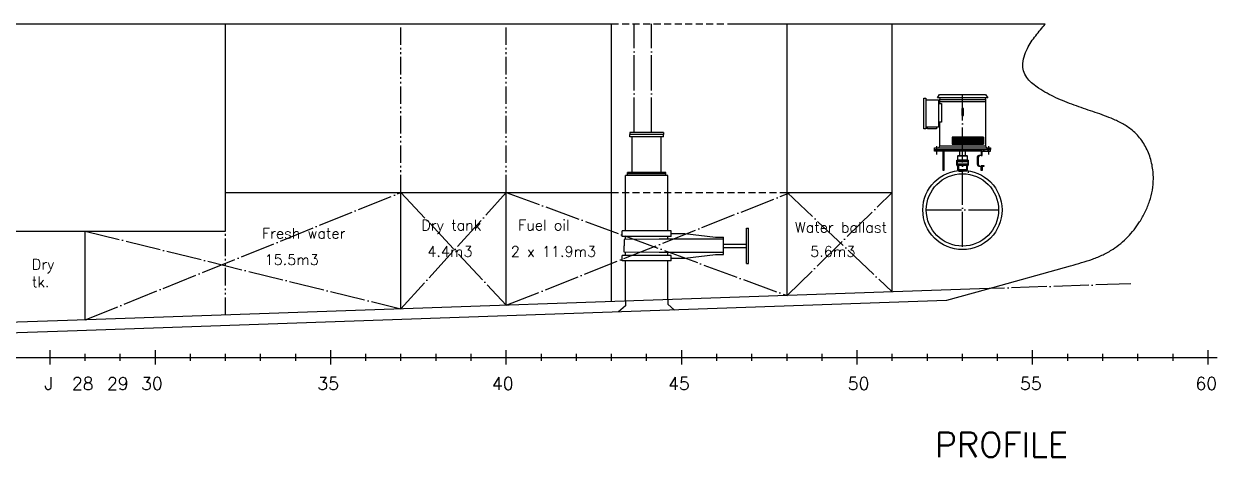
# Model space of a CAD drawing. Header units: millimetres. Extents: x 494 to 75345, y 5306 to 48935.
# Drawn here: x 23205 to 40208, y 28737 to 34907 of the extents above; entities that cross this region are included whole.
import ezdxf

# ---------------------------------------------------------------- set-up
doc = ezdxf.new("R2010")
doc.units = ezdxf.units.MM
doc.header["$LTSCALE"] = 200
for name, pattern in [('CENTER', [3, 2.5, -0.25, 0, -0.25]), ('DASHED', [0.75, 0.5, -0.25]), ('PHANTOM', [2.1, 1.25, -0.2, 0.125, -0.2, 0.125, -0.2])]:
    doc.linetypes.add(name, pattern=pattern)
for name, color, linetype in [('S0CE1', 1, 'CENTER'), ('S0CO1', 1, 'Continuous'), ('S0CO3', 3, 'Continuous'), ('S0DA1', 1, 'DASHED'), ('S0PH1', 1, 'PHANTOM'), ('S0PH2', 2, 'PHANTOM'), ('S0TX2', 2, 'Continuous'), ('S0TX3', 3, 'Continuous')]:
    doc.layers.add(name, color=color, linetype=linetype)
doc.styles.add('18', font='romans', dxfattribs={"height": 180})
doc.styles.add('25', font='romans', dxfattribs={"height": 250})

# ---------------------------------------------------------------- blocks, each defined once
blk = doc.blocks.new('baugprop')
for p, q in [((-323.183757, 1569.99893), (-318.183757, 1594.99893)), ((-323.183757, 1517.99893), (-323.183757, 1544.99893)), ((321.816243, 1594.99893), (326.816243, 1569.99893)), ((326.816243, 1544.99893), (326.816243, 911.99893)), ((-323.183757, 911.99893), (-323.183757, 1249.99893)), ((1.816243, 1234.73031), (1.816243, 1234.810297)), ((-137.572632, 1036.99893), (-137.572632, 936.99893)), ((-122.572632, 1036.99893), (-122.572632, 936.99893)), ((-107.572632, 1036.99893), (-107.572632, 936.99893)), ((-92.572632, 1036.99893), (-92.572632, 936.99893)), ((-77.572632, 1036.99893), (-77.572632, 936.99893)), ((-62.572632, 1036.99893), (-62.572632, 936.99893)), ((-47.572632, 1036.99893), (-47.572632, 936.99893)), ((-32.572632, 1036.99893), (-32.572632, 936.99893)), ((-17.572632, 1036.99893), (-17.572632, 936.99893)), ((-2.572632, 1036.99893), (-2.572632, 936.99893)), ((12.427368, 1036.99893), (12.427368, 936.99893)), ((27.427368, 1036.99893), (27.427368, 936.99893)), ((42.427368, 1036.99893), (42.427368, 936.99893)), ((57.427368, 1036.99893), (57.427368, 936.99893)), ((72.427368, 1036.99893), (72.427368, 936.99893)), ((87.427368, 1036.99893), (87.427368, 936.99893)), ((102.427368, 1036.99893), (102.427368, 936.99893)), ((117.427368, 1036.99893), (117.427368, 936.99893)), ((132.427368, 1036.99893), (132.427368, 936.99893)), ((147.427368, 1036.99893), (147.427368, 936.99893)), ((162.427368, 1036.99893), (162.427368, 936.99893)), ((177.427368, 1036.99893), (177.427368, 936.99893)), ((192.427368, 1036.99893), (192.427368, 936.99893)), ((207.427368, 1036.99893), (207.427368, 936.99893)), ((222.427368, 1036.99893), (222.427368, 936.99893)), ((237.427368, 1036.99893), (237.427368, 936.99893)), ((252.427368, 1036.99893), (252.427368, 936.99893)), ((267.427368, 1036.99893), (267.427368, 936.99893)), ((282.427368, 1036.99893), (282.427368, 936.99893)), ((297.427368, 1036.99893), (297.427368, 936.99893)), ((-359.084452, 861.99893), (-384.084452, 836.99893)), ((-368.183757, 910.044165), (-368.183757, 816.341427)), ((-368.183757, 909.047541), (-368.183757, 789.985041)), ((-338.183757, 861.997232), (341.816243, 861.997232)), ((-310.515909, 853.99893), (-327.515909, 836.99893)), ((271.816243, 853.997232), (-268.183757, 853.997232)), ((-35.683757, 776.999214), (-35.683757, 862.000284)), ((39.316243, 862.000284), (39.316243, 776.999214)), ((311.738058, 853.99893), (294.738058, 836.99893)), ((376.306601, 861.99893), (351.306601, 836.99893)), ((371.816243, 910.044165), (371.816243, 811.341427)), ((371.816243, 907.283652), (371.816243, 789.985041)), ((-263.683757, 801.884507), (-275.683757, 813.884507)), ((-263.683757, 759.4581), (-275.683757, 771.4581)), ((-263.683757, 717.031693), (-275.683757, 729.031693)), ((-263.683757, 674.605286), (-275.683757, 686.605286)), ((-268.183757, 839.76254), (-270.947367, 836.99893)), ((271.816243, 836.997232), (-268.183757, 836.997232)), ((-78.183757, 692.000284), (81.816243, 692.000284)), ((79.316243, 708.000284), (-75.683757, 708.000284)), ((-65.683757, 771.99898), (69.316243, 771.99898)), ((208.852852, 749.99786), (208.852852, 649.99786)), ((224.933365, 749.99786), (224.933365, 649.99786)), ((249.933365, 774.99786), (233.852852, 774.99786)), ((267.316243, 774.99786), (249.933365, 774.99786)), ((279.316243, 810.427796), (267.316243, 822.427796)), ((272.319773, 774.99786), (267.316243, 780.001389)), ((-263.683757, 632.178879), (-275.683757, 644.178879)), ((-263.683757, 589.752473), (-275.683757, 601.752473)), ((81.816243, 652.000284), (-78.183757, 652.000284)), ((-76.183765, 651.997232), (79.816251, 651.997232)), ((-75.683757, 636.000316), (79.316243, 636.000316)), ((69.316243, 571.99898), (-65.683757, 571.99898)), ((61.816243, 632.997456), (-58.183757, 632.997456)), ((42.816079, 560.997756), (-39.183593, 560.997756)), ((82.65492, 558.474766), (82.65492, 527.709889)), ((233.852852, 624.99786), (249.933365, 624.99786)), ((249.933365, 624.99786), (267.316243, 624.99786)), ((271.584751, 629.99786), (267.316243, 625.729352)), ((309.316243, 625.302945), (309.011158, 624.99786))]:
    blk.add_line(p, q)
for points in [[(-548.183757, 1592.99893), (-523.183757, 1592.99893), (-523.183757, 1156.99893), (-548.183757, 1156.99893)], [(359.316243, 1594.99893), (-355.683757, 1594.99893), (-326.816243, 1644.99893), (326.816243, 1644.99893)], [(-328.183757, 1544.99893), (331.816243, 1544.99893), (331.816243, 1569.99893), (-328.183757, 1569.99893)], [(-10.683757, 1344.99893), (14.316243, 1344.99893), (14.316243, 1444.99893), (-10.683757, 1444.99893)], [(-148.183757, 936.99893), (301.816243, 936.99893), (301.816243, 1036.99893), (-148.183757, 1036.99893)], [(-268.183757, 836.99893), (-398.183757, 836.99893), (-398.183757, 861.99893), (-338.183757, 861.99893), (-338.183757, 853.99893), (-268.183757, 853.99893)], [(341.816243, 853.99893), (271.816243, 853.99893), (271.816243, 836.99893), (401.816243, 836.99893), (401.816243, 861.99893), (341.816243, 861.99893)], [(-263.683757, 836.997232), (-263.683757, 559.99786), (-275.683757, 559.99786), (-275.683757, 836.997232)], [(51.816243, 566.997232), (61.816243, 576.997232), (61.816243, 632.997456), (81.816243, 632.997456), (81.816243, 651.997232), (79.816251, 651.997232), (79.816251, 691.997232), (-76.183765, 691.997232), (-76.183765, 651.997232), (-78.183757, 651.997232), (-78.183757, 632.997456), (-58.183757, 632.997456), (-58.183757, 576.997232), (-48.183757, 566.997232)], [(279.316243, 836.997232), (267.316243, 836.997232), (267.316243, 774.99786), (279.316243, 774.99786)], [(309.316243, 629.99786), (267.316243, 629.99786), (267.316243, 624.99786), (309.316243, 624.99786)], [(279.316243, 559.99786), (267.316243, 559.99786), (267.316243, 624.99786), (279.316243, 624.99786)]]:
    blk.add_lwpolyline(points, close=True)
for points in [[(-523.183757, 1567.99893), (-343.183757, 1567.99893), (-343.183757, 1176.99893), (-523.183757, 1176.99893)], [(-343.183757, 1517.99893), (-298.183757, 1517.99893), (-298.183757, 1249.99893), (-343.183757, 1249.99893)], [(-368.183757, 1176.99893), (-368.183757, 1156.99893), (-498.183757, 1156.99893), (-498.183757, 1176.99893)], [(-398.183757, 861.99893), (-398.183757, 886.99893), (401.816243, 886.99893), (401.816243, 861.99893)], [(-338.183757, 886.99893), (-323.183757, 911.99893), (326.816243, 911.99893), (341.816243, 886.99893)], [(-75.683757, 636.000316), (-78.183757, 636.000316), (-78.183757, 708.000284), (-75.683757, 708.000284)], [(-65.683757, 718.000284), (-65.683757, 771.99898), (-60.683757, 776.99898), (64.316243, 776.99898), (69.316243, 771.99898), (69.316243, 718.000284)], [(79.316243, 708.000284), (81.816243, 708.000284), (81.816243, 636.000316), (79.316243, 636.000316)], [(69.316243, 626.000316), (69.316243, 571.99898), (64.316243, 566.99898), (-60.683757, 566.99898), (-65.683757, 571.99898), (-65.683757, 626.000316)], [(-54.681531, 546.908812), (-50.683547, 551.997792), (-12.514699, 551.997792)], [(-35.183609, 556.997772), (-43.183577, 552.997788), (-42.183581, 551.997792)], [(-5.448728, 556.997772), (-39.183593, 556.997772), (-39.183593, 560.997756), (-40.683587, 560.997756), (-40.683587, 566.997232)], [(44.316073, 566.997232), (44.316073, 560.997756), (42.816079, 560.997756), (42.816079, 556.997772), (9.081214, 556.997772)], [(58.314017, 546.908812), (54.316033, 551.997792), (16.147186, 551.997792)], [(45.816067, 551.997792), (46.816063, 552.997788), (38.816095, 556.997772)]]:
    blk.add_lwpolyline(points)
for centre, radius, start, end in [((-75.683757, 718.000284), 10, 270, 0), ((79.316243, 718.000284), 10, 180, 270), ((233.852852, 749.99786), 25, 90, 180), ((249.933365, 749.99786), 25, 90, 180), ((-75.683757, 626.000316), 10, 0, 90), ((1.816243, 539.236843), 19.188923, 32.771999, 148.3159999999), ((79.316243, 626.000316), 10, 90, 180), ((233.852852, 649.99786), 25, 180, 270), ((249.933365, 649.99786), 25, 180, 270)]:
    blk.add_arc(centre, radius, start, end)
blk = doc.blocks.new('A$C64097268')
for p, q in [((-2759, 0), (35129, 0)), ((-2500, -100), (-2500, 100)), ((-2000, -50), (-2000, 50)), ((-1500, -50), (-1500, 50)), ((-1000, -50), (-1000, 50)), ((-500, -50), (-500, 50)), ((0, -100), (0, 100)), ((500, -50), (500, 50)), ((1000, -50), (1000, 50)), ((1500, -50), (1500, 50)), ((2000, -50), (2000, 50)), ((2500, -100), (2500, 100)), ((3000, -50), (3000, 50)), ((3500, -50), (3500, 50)), ((4000, -50), (4000, 50)), ((4500, -50), (4500, 50)), ((5000, -100), (5000, 100)), ((5500, -50), (5500, 50)), ((6000, -50), (6000, 50)), ((6500, -50), (6500, 50)), ((7000, -50), (7000, 50)), ((7500, -100), (7500, 100)), ((8000, -50), (8000, 50)), ((8500, -50), (8500, 50)), ((9000, -50), (9000, 50)), ((9500, -50), (9500, 50)), ((10000, -100), (10000, 100)), ((10500, -50), (10500, 50)), ((11000, -50), (11000, 50)), ((11500, -50), (11500, 50)), ((12000, -50), (12000, 50)), ((12500, -100), (12500, 100)), ((13000, -50), (13000, 50)), ((13500, -50), (13500, 50)), ((14000, -100), (14000, 100)), ((14500, -100), (14500, 100)), ((15000, -100), (15000, 100)), ((15500, -100), (15500, 100)), ((16000, -100), (16000, 100)), ((16500, -100), (16500, 100)), ((17000, -100), (17000, 100)), ((17500, -100), (17500, 100)), ((18000, -100), (18000, 100)), ((18500, -100), (18500, 100)), ((19000, -50), (19000, 50)), ((19500, -50), (19500, 50)), ((20000, -100), (20000, 100)), ((20500, -50), (20500, 50)), ((21000, -50), (21000, 50)), ((21500, -50), (21500, 50)), ((22000, -50), (22000, 50)), ((22500, -100), (22500, 100)), ((23000, -50), (23000, 50)), ((23500, -50), (23500, 50)), ((24000, -50), (24000, 50)), ((24500, -50), (24500, 50)), ((25000, -100), (25000, 100)), ((25500, -50), (25500, 50)), ((26000, -50), (26000, 50)), ((26500, -50), (26500, 50)), ((27000, -50), (27000, 50)), ((27500, -100), (27500, 100)), ((28000, -50), (28000, 50)), ((28500, -50), (28500, 50)), ((29000, -50), (29000, 50)), ((29500, -50), (29500, 50)), ((30000, -100), (30000, 100)), ((30500, -50), (30500, 50)), ((31000, -50), (31000, 50)), ((31500, -50), (31500, 50)), ((32000, -50), (32000, 50)), ((32500, -100), (32500, 100)), ((33000, -50), (33000, 50)), ((33500, -50), (33500, 50)), ((34000, -50), (34000, 50)), ((34500, -50), (34500, 50)), ((35000, -100), (35000, 100))]:
    blk.add_line(p, q)
at = {"layer": 'S0TX2', "style": '18'}
for s, p in [('-5', (-2731, -464)), ('0', (-74, -464)), ('5', (2436, -464)), ('10', (4828, -464)), ('15', (7338, -464)), ('20', (9825, -464)), ('25', (12311, -464)), ('26', (12811, -464)), ('27', (13311, -464)), ('28', (18811, -464)), ('29', (19311, -464)), ('30', (19797, -464)), ('35', (22308, -464)), ('40', (24796, -464)), ('45', (27306, -464)), ('50', (29866, -464)), ('55', (32320, -464)), ('60', (34820, -464))]:
    blk.add_text(s, height=180, dxfattribs=at).set_placement(p)
at = {"layer": 'S0TX3', "style": '18'}
for s, p in [('A', (13919, -464)), ('B', (14419, -464)), ('C', (14919, -464)), ('D', (15419, -464)), ('E', (15919, -464)), ('F', (16419, -464)), ('G', (16919, -464)), ('H', (17419, -464)), ('I', (17919, -464)), ('J', (18419, -464))]:
    blk.add_text(s, height=180, dxfattribs=at).set_placement(p)

msp = doc.modelspace()

# ---------------------------------------------------------------- linework, layer by layer
at = {"layer": 'S0CE1', "linetype": 'CENTER'}
for p, q in [((31898.905, 33360.35), (31898.905, 34907.189)), ((32148.905, 33360.35), (32148.905, 34907.189)), ((36578.905, 31731.141), (36578.905, 33902.188)), ((24078.905, 30691.618), (28578.905, 32507.189)), ((28578.905, 30847.327), (30078.905, 32507.189)), ((28578.905, 32507.189), (30078.905, 30899.278)), ((30078.905, 30899.278), (34128.905, 32507.189)), ((30078.905, 32507.189), (34078.905, 31037.639)), ((34078.905, 32507.189), (35578.905, 31089.542)), ((34078.905, 31037.639), (35578.905, 32507.189)), ((36063.905, 32257.189), (37093.905, 32257.189)), ((24078.905, 31957.189), (28578.905, 30847.327)), ((38978.905, 31207.189), (36960.094, 31137.334)), ((3276.905, 30157.999), (36409.868, 30157.999))]:
    msp.add_line(p, q, dxfattribs=at)
at = {"layer": 'S0CO1'}
for p, q in [((32317.161, 33360.35), (31840.649, 33360.35)), ((31840.649, 33360.35), (31840.649, 33330.555)), ((31840.649, 33300.76), (31840.649, 33330.555)), ((32317.161, 33330.555), (31840.649, 33330.555)), ((32317.161, 33360.35), (32317.161, 33330.555)), ((32317.161, 33300.76), (32317.161, 33330.555)), ((32317.161, 33300.76), (31840.649, 33300.76)), ((31872.585, 32792.042), (31872.585, 33300.76)), ((32285.225, 32792.042), (32285.225, 33300.76)), ((32378.905, 32749.478), (31778.905, 32749.478)), ((31778.905, 31960.76), (31778.905, 32749.478)), ((31806.583, 32749.478), (31806.583, 32792.042)), ((32351.227, 32792.042), (31806.583, 32792.042)), ((32351.227, 32770.76), (31806.583, 32770.76)), ((32351.227, 32749.478), (32351.227, 32792.042)), ((32378.905, 31960.76), (32378.905, 32749.478)), ((33502.821, 31495.76), (33502.821, 31995.76)), ((33502.821, 31995.76), (33528.905, 31995.76)), ((33528.905, 31495.76), (33528.905, 31995.76)), ((31728.905, 31880.76), (31728.905, 31960.76)), ((32428.905, 31960.76), (31728.905, 31960.76)), ((32428.905, 31880.76), (31728.905, 31880.76)), ((32259.119, 31840.288), (31757.352, 31835.312)), ((31757.352, 31835.312), (31757.352, 31745.76)), ((31778.905, 31835.526), (31778.905, 31880.76)), ((33174.556, 31840.288), (32259.119, 31840.288)), ((32378.905, 31840.288), (32378.905, 31880.76)), ((32428.905, 31880.76), (32428.905, 31960.76)), ((32428.905, 31920.76), (32622.456, 31920.76)), ((32622.456, 31920.76), (33059.315, 31870.76)), ((33059.315, 31870.76), (33174.556, 31870.76)), ((33174.556, 31620.76), (33174.556, 31870.76)), ((31757.352, 31656.207), (31757.352, 31745.76)), ((32259.119, 31651.232), (31757.352, 31656.207)), ((31778.905, 31610.76), (31778.905, 31655.994)), ((33174.556, 31651.232), (32259.119, 31651.232)), ((32378.905, 31610.76), (32378.905, 31651.232)), ((33174.556, 31770.095), (33502.821, 31770.095)), ((33174.556, 31721.424), (33502.821, 31721.424)), ((32428.905, 31610.76), (31728.905, 31610.76)), ((31728.905, 31530.76), (31728.905, 31610.76)), ((32428.905, 31530.76), (31728.905, 31530.76)), ((31778.905, 30958.054), (31778.905, 31530.76)), ((32378.905, 30978.815), (32378.905, 31530.76)), ((32428.905, 31530.76), (32428.905, 31610.76)), ((32428.905, 31570.76), (32622.456, 31570.76)), ((32622.456, 31570.76), (33059.315, 31620.76)), ((33059.315, 31620.76), (33174.556, 31620.76)), ((33502.821, 31495.76), (33528.905, 31495.76))]:
    msp.add_line(p, q, dxfattribs=at)
msp.add_circle((36578.905, 32257.189), 565, dxfattribs=at)
at = {"layer": 'S0CO3'}
for p, q in [((26078.905, 31957.189), (26078.905, 34907.189)), ((31578.905, 30951.133), (31578.905, 34907.189)), ((33328.905, 34907.189), (37758.905, 34907.189)), ((34078.905, 32507.189), (34078.905, 34907.189)), ((35578.905, 31089.542), (35578.905, 34907.189)), ((26078.905, 32507.189), (31578.905, 32507.189)), ((28578.905, 30847.327), (28578.905, 32507.189)), ((30078.905, 30899.23), (30078.905, 32507.189)), ((34078.905, 32507.189), (35578.905, 32507.189)), ((34078.905, 31037.639), (34078.905, 32507.189)), ((22078.905, 31957.189), (26078.905, 31957.189)), ((24078.905, 30691.618), (24078.905, 31957.189)), ((36960.094, 31137.334), (23828.905, 30682.967)), ((36923.502, 31126.321), (36351.605, 30966.189)), ((36351.605, 30966.189), (23828.905, 30532.878)), ((31778.905, 30958.054), (31778.905, 30893.286)), ((32378.905, 30978.815), (32378.905, 30916.206)), ((31778.905, 30893.286), (31675.789, 30804.436)), ((32378.905, 30916.206), (32476.952, 30832.083)), ((23828.905, 30682.967), (13770.406, 30334.922)), ((23828.905, 30532.878), (13828.905, 30186.857))]:
    msp.add_line(p, q, dxfattribs=at)
for points in [[(4078.905, 34734.178), (19078.905, 34734.178), (19328.905, 34907.189), (31578.905, 34907.189)], [(36923.502, 31127.175), (36923.905, 31127.189), (38118.905, 31462.189)]]:
    msp.add_lwpolyline(points, dxfattribs=at)
msp.add_lwpolyline([(38698.905, 33562.189, 0.014242), (38434.767, 33657.822, -0.007742), (38169.407, 33750.013, -0.018723), (37909.446, 33856.054, -0.040756), (37663.905, 33992.189, -0.024159), (37581.948, 34052.7, -0.054071), (37510.409, 34125.235, -0.068912), (37458.841, 34212.666, -0.099164), (37438.905, 34312.189, -0.071149), (37456.968, 34438.519, -0.046315), (37503.905, 34557.189, -0.030761), (37558.794, 34650.717, -0.016477), (37622.263, 34738.652, -0.009349), (37690.21, 34823.224, 0.004923), (37758.905, 34907.189)], format="xyb", dxfattribs=at)
at = {"layer": 'S0CO3', "flags": 128}
msp.add_lwpolyline([(38118.905, 31462.189), (38118.905, 31462.189, 0.004439), (38275.876, 31506.528, 0.016362), (38430.868, 31557.358, 0.022313), (38581.401, 31619.98, 0.034237), (38723.905, 31699.189, 0.057672), (38934.081, 31872.998, 0.048581), (39102.905, 32087.189, 0.028422), (39183.229, 32229.574, 0.034209), (39245.14, 32380.878, 0.037115), (39284.905, 32539.378, 0.042923), (39298.905, 32702.189, 0.048516), (39279.55, 32901.22, 0.054965), (39219.745, 33092.037, 0.05818), (39118.761, 33264.463, 0.064678), (38978.905, 33407.189, 0.046818), (38844.124, 33494.114, 0.020439), (38698.905, 33562.189)], format="xyb", dxfattribs=at)
at = {"layer": 'S0CO3'}
msp.add_circle((36578.905, 32257.189), 515, dxfattribs=at)
at = {"layer": 'S0DA1', "linetype": 'DASHED'}
for p, q in [((31578.905, 34907.189), (33328.905, 34907.189)), ((31578.905, 32507.189), (34078.905, 32507.189))]:
    msp.add_line(p, q, dxfattribs=at)
at = {"layer": 'S0PH1', "linetype": 'PHANTOM'}
for p, q in [((28578.905, 32507.189), (28578.905, 34907.189)), ((30078.905, 32507.189), (30078.905, 34907.189))]:
    msp.add_line(p, q, dxfattribs=at)
at = {"layer": 'S0PH2', "linetype": 'PHANTOM'}
msp.add_line((26078.905, 30760.822), (26078.905, 31957.189), dxfattribs=at)

# ---------------------------------------------------------------- block references
at = {"layer": 'S0CO1'}
msp.add_blockref('baugprop', (36578.905, 32257.189), dxfattribs=at)
at = {"layer": 'S0CO1', "linetype": 'CENTER'}
msp.add_blockref('A$C64097268', (5078.905, 30157.999), dxfattribs=at)

# ---------------------------------------------------------------- texts
at = {"layer": 'S0TX2'}
for s, height, style, p in [('Fresh water', 150, '18', (26597.919, 31848.395)), ('Dry tank', 150, '18', (28869.325, 31965.104)), ('Fuel oil', 150, '18', (30248.399, 31965.104)), ('Water ballast', 150, '18', (34191.396, 31934.021)), ('4.4m3', 150, '18', (28954.514, 31590.909)), ('2 x 11.9m3', 150, '18', (30144.247, 31590.909)), ('5.6m3', 150, '18', (34409.99, 31590.909)), ('15.5m3', 150, '18', (26636.112, 31474.2)), ('PROFILE', 351.5625, '25', (36184.816, 28737.042))]:
    msp.add_text(s, height=height, dxfattribs=dict(at, style=style)).set_placement(p)
at = {"layer": 'S0TX2', "insert": (23318.91, 31558.522), "char_height": 150, "attachment_point": 1, "style": '18'}
msp.add_mtext_dynamic_manual_height_columns('Dry\\Ptk.', width=3494.1918, gutter_width=1000, heights=[0], dxfattribs=at)

doc.saveas('drawing.dxf')
